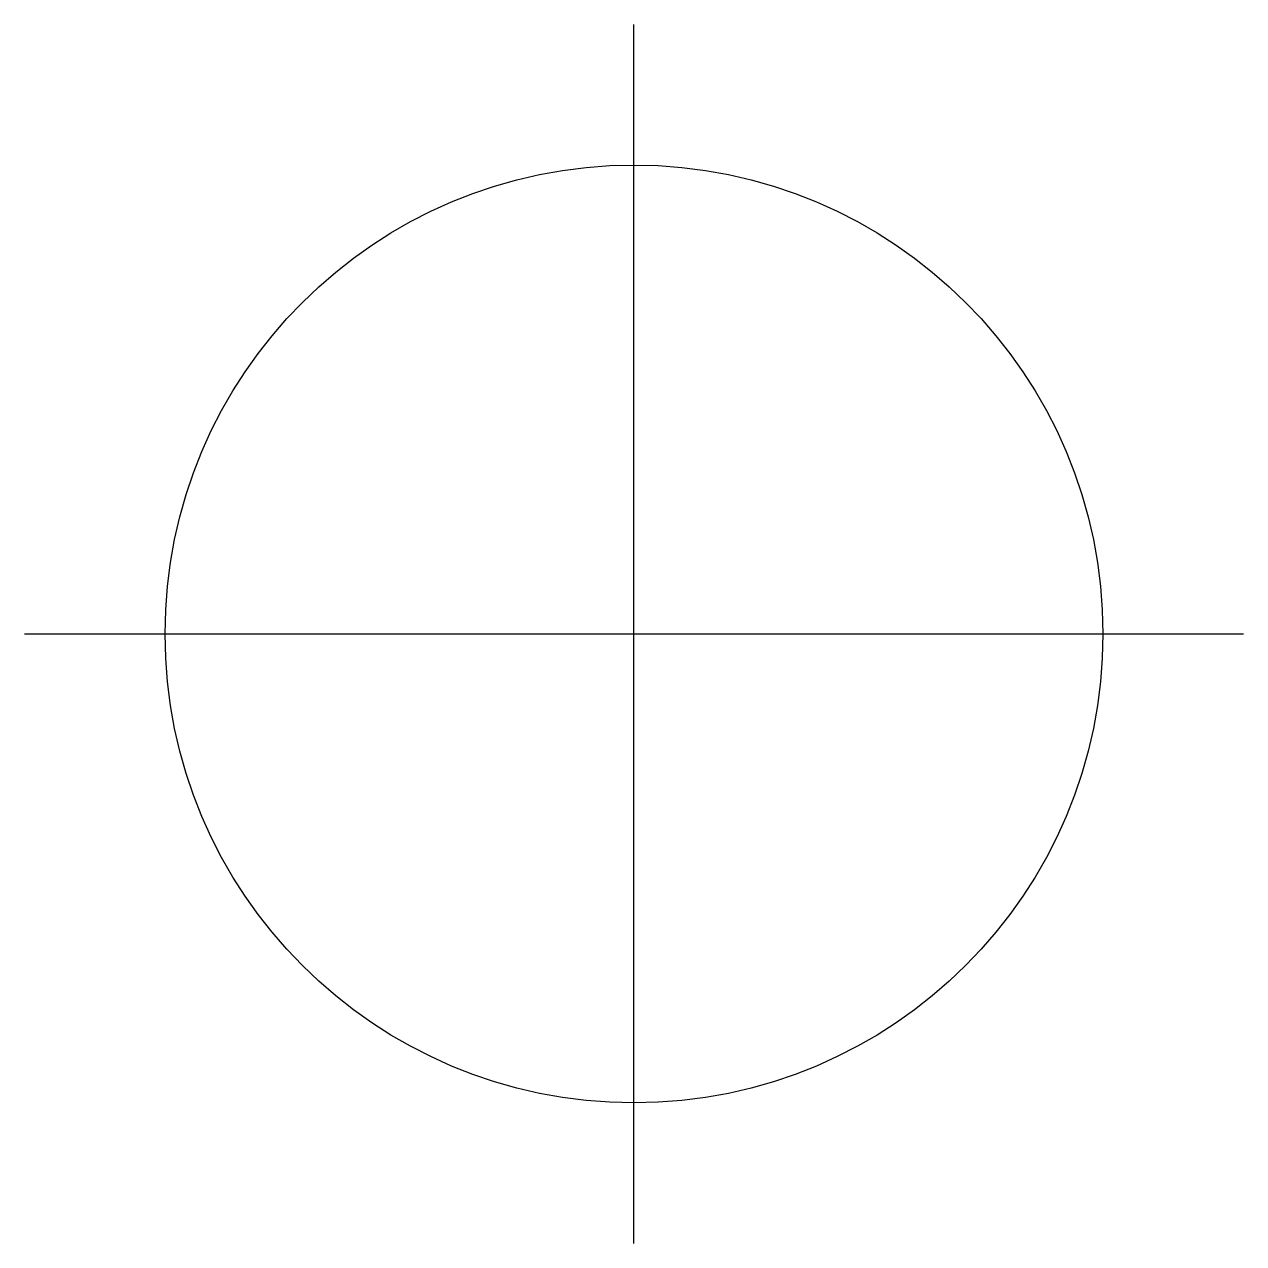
# Model space of a CAD drawing. Header units: inches. Extents: x -0.6 to 27.8, y -27.8 to 0.6.
# Drawn here: x -0.65 to 0.65, y -27.847 to -26.547 of the extents above.
import ezdxf

# ---------------------------------------------------------------- set-up
doc = ezdxf.new("R2010")
doc.units = ezdxf.units.IN
doc.header["$MEASUREMENT"] = 0
doc.layers.add('Position Node', color=1, linetype='Continuous')

msp = doc.modelspace()

# ---------------------------------------------------------------- linework, layer by layer
at = {"layer": 'Position Node'}
for p, q in [((0, -27.8468), (0, -26.5468)), ((0, -27.8468, 27.7168), (0, -26.5468, 27.7168)), ((-0.65, -27.1968), (0.65, -27.1968)), ((-0.65, -27.1968, 27.7168), (0.65, -27.1968, 27.7168))]:
    msp.add_line(p, q, dxfattribs=at)
for centre in [(0, -27.1968), (0, -27.1968, 27.7168)]:
    msp.add_circle(centre, 0.5, dxfattribs=at)

doc.saveas('drawing.dxf')
